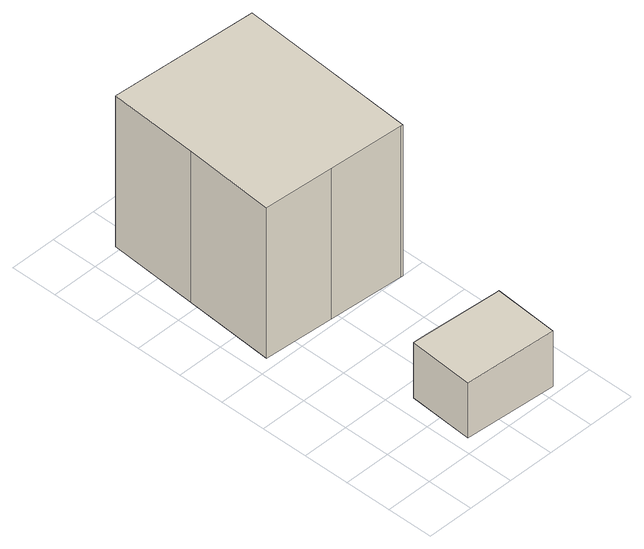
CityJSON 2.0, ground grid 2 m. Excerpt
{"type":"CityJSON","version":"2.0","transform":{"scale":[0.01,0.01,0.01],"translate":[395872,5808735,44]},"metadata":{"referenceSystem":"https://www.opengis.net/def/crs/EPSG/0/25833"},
"CityObjects":{
"building1":{"type":"Building","attributes":{"Gemeindeschluessel":"11000008","BezugspunktDach":"2200","function":"31001_2723","measuredHeight":2.58,"storeysAboveGround":1},"address":[{"country":"Germany","locality":"Berlin","thoroughfareNumber":"21 (1)","thoroughfareName":"Matthäusweg"}],"geometry":[{"type":"Solid","lod":"1","boundaries":[[[[0,1,2,3,4,5]],[[6,7,8,9,10,11]],[[6,11,5,4]],[[7,6,4,3]],[[8,7,3,2]],[[9,8,2,1]],[[10,9,1,0]],[[11,10,0,5]]]]}]},
"building2":{"type":"Building","attributes":{"Gemeindeschluessel":"11000008","BezugspunktDach":"2200","function":"31001_1010","measuredHeight":8.49,"storeysAboveGround":1},"address":[{"country":"Germany","locality":"Berlin","thoroughfareNumber":"21","thoroughfareName":"Matthäusweg"}],"geometry":[{"type":"Solid","lod":"1","boundaries":[[[[12,13,14,15,16,17,18,19]],[[20,21,22,23,24,25,26,27]],[[20,27,19,18]],[[21,20,18,17]],[[22,21,17,16]],[[23,22,16,15]],[[24,23,15,14]],[[25,24,14,13]],[[26,25,13,12]],[[27,26,12,19]]]]}]}
},
"vertices":[
[648,30,319],[668,308,319],[659,308,319],[335,331,319],[272,335,319],[252,56,319],[272,335,61],[335,331,61],[659,308,61],[668,308,61],[648,30,61],[252,56,61],
[372,824,758],[695,802,758],[704,801,758],[732,1189,758],[760,1578,758],[124,1622,758],[97,1234,758],[70,845,758],[97,1234,57],[124,1622,57],[760,1578,57],[732,1189,57],[704,801,57],[695,802,57],[372,824,57],[70,845,57]
]}
